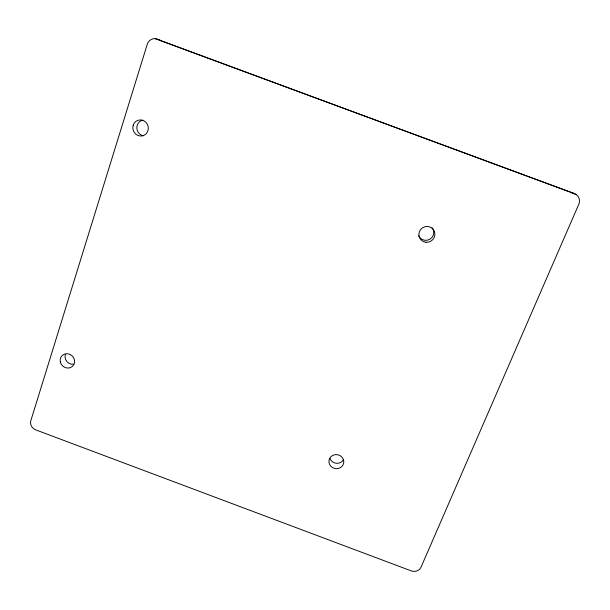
<?xml version="1.0" encoding="UTF-8"?>
<svg xmlns="http://www.w3.org/2000/svg" width="610" height="610" viewBox="0 0 610 610"><rect width="100%" height="100%" fill="white"/><g stroke="black" fill="none" stroke-linecap="round" stroke-linejoin="round"><path stroke-width="0.91" d="M155.253 38.598C151.684 38.323 148.337 40.794 147.3 44.172L30.79 420.793C29.692 424.484 32.063 428.495 35.578 429.814L411.414 570.945C414.937 572.279 419.398 570.823 420.976 567.285L578.859 204.121C580.659 200.187 578.684 195.131 574.567 193.667L155.253 38.598L158.211 39.825M159.614 40.275L574.567 193.667M576.419 194.659L571.059 192.531M157.288 39.055L160.948 40.573M432.109 227.629A7.915 7.732 -30.5 0 1 429.981 239.173A7.915 7.732 -30.5 0 1 418.719 235.818M73.772 364.208A7.366 6.847 42.1 0 1 65.339 354.662M343.483 459.582A7.343 6.923 11 0 1 336.43 463.28A7.343 6.923 11 0 1 329.972 458.461M143.38 135.778A7.976 7.579 69.3 0 1 136.815 127.993A7.976 7.579 69.3 0 1 142.839 120.17M329.674 458.407L329.057 460.138A7.465 7.03 11.1 0 0 334.288 468.373A7.465 7.03 11.1 0 0 343.308 464.347A7.465 7.03 11.1 0 0 339.656 455.403L337.81 454.778A7.465 7.03 11.1 0 0 329.674 458.407M60.314 361.982A7.488 6.946 42 0 0 72.316 366.503A7.488 6.946 42 0 0 69.494 354.189A7.488 6.946 42 0 0 60.314 361.982M133.194 125.225A8.113 7.701 69 0 0 142.191 135.916A8.113 7.701 69 0 0 146.331 122.785A8.113 7.701 69 0 0 133.194 125.225M425.948 242.246A8.052 7.861 -30 0 0 434.236 231.098A8.052 7.861 -30 0 0 420.465 229.772A8.052 7.861 -30 0 0 425.948 242.246"/></g></svg>
